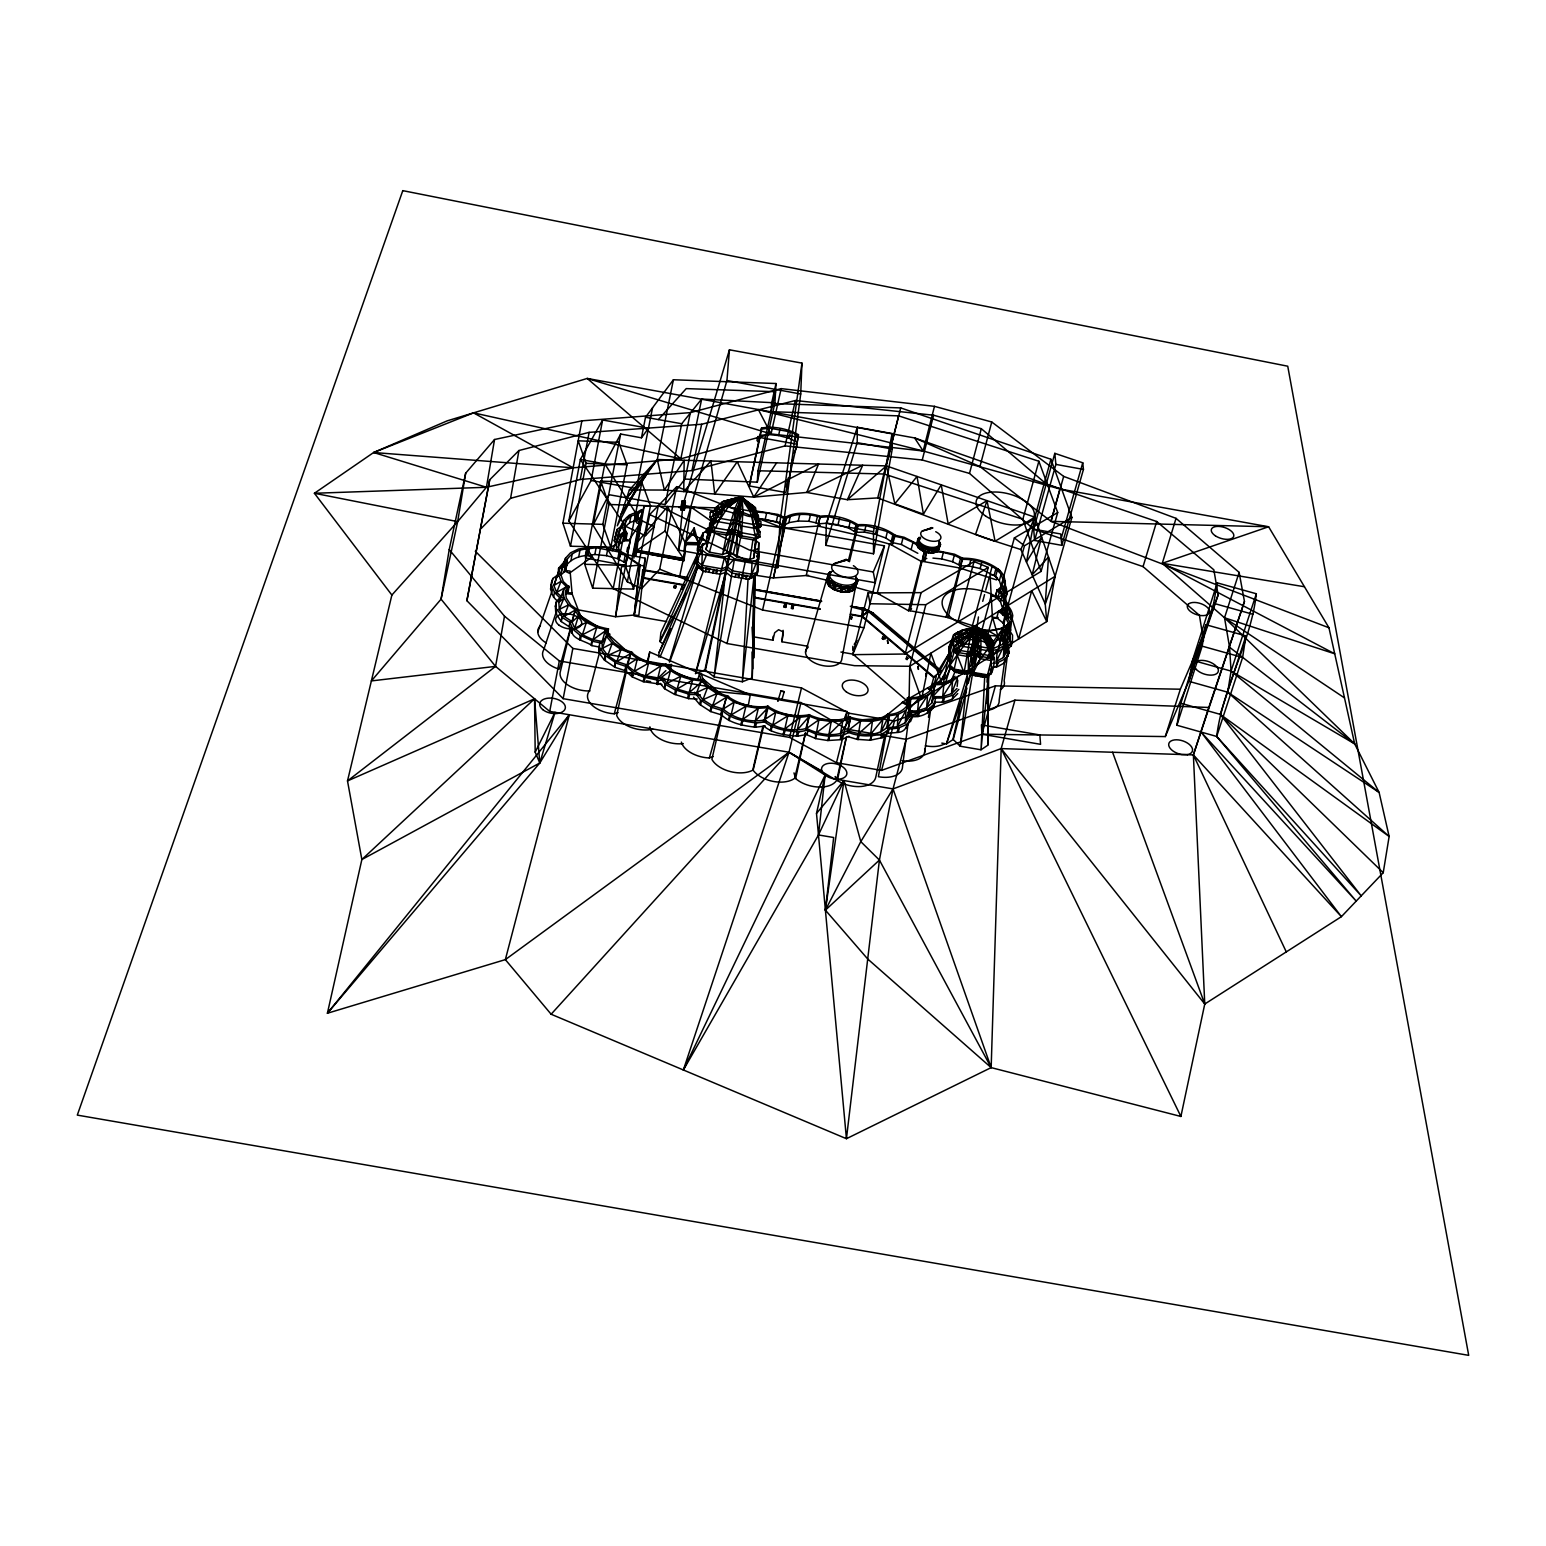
<?xml version="1.0" encoding="UTF-8"?>
<svg xmlns="http://www.w3.org/2000/svg" width="1546" height="1546" viewBox="0 0 1546 1546"><rect width="100%" height="100%" fill="white"/><g stroke="black" fill="none" stroke-linecap="round" stroke-linejoin="round"><path stroke-width="1.5" d="M873.509 553.797L873.509 531.689L892.1 433.556L857.315 427.237L826.337 523.282L825.796 545.332L873.509 553.797L892.255 449.016L892.1 433.556M850.3 606.283L863.112 608.351L862.127 616.699L850.455 614.651M862.224 614.342L862.185 616.178L850.493 614.129M862.282 608.332L862.204 616.178L868.929 610.883L873.2 613.124L941.07 670.597M919.657 538.742L918.614 538.433L918.227 542.086M967.97 671.177L972.318 675.177L984.667 677.322L987.237 676.259L991.218 660.548L994.117 658.654L991.527 653.861L989.942 643.407L983.913 636.604C992.88 647.02 997.518 660.239 991.237 673.708L988.686 674.771L987.739 745.269L980.995 749.791L960.221 746.216L972.318 675.177L977.072 655.678L978.541 628.294L990.368 636.778L990.967 643.967L993.44 647.04L992.184 653.572M756.806 525.601L760.11 532.095L759.84 536.945L756.496 538.51L753.694 558.009L749.926 559.459L736.804 557.14L733.191 554.376L738.157 533.099L741.152 498.218L736.147 512.383L726.485 553.082L722.581 554.492L709.44 552.173L705.942 549.448L711.257 528.152M825.796 545.332L857.18 442.658L857.315 427.237M755.028 574.996L753.675 657.92L752.071 627.116M851.498 618.96L850.435 616.97L851.498 618.96L852.039 616.796L850.416 618.767M852.754 650.228L852.832 646.305M952.007 656.915L949.147 654.267L949.515 652.914L953.805 640.141L960.143 635.483L959.989 631.502L968.898 628.662L974.212 630.362L973.072 629.396C967.796 628.12 961.322 629.261 957.766 633.705L953.592 634.846L948.915 647.581L950.133 657.301L934.673 684.028M910.575 698.483L909.473 716.726L905.299 722.736L897.279 726.775L887.539 727.702L889.356 715.74L887.211 714.6C895.636 714.503 904.371 711.063 908.565 703.372L908.43 697.362L910.575 698.483L909.473 716.726L908.99 712.474M753.675 657.92L754.777 575.247M711.759 532.423L711.836 528.191M757.347 529.099L760.729 526.432L758.622 524.229L755.279 510.296L740.747 497.851L704.976 669.727L714.136 676.897L742.37 681.767L752.245 677.882L754.177 576.697M737.171 535.071L736.804 557.14L740.573 537.66L741.983 535.979L739.606 520.48L742.892 510.547C741.694 476.497 730.292 527.244 726.91 533.177L722.581 554.492L730.871 533.834L737.171 535.071L740.573 537.66L752.941 539.844L756.496 538.51L741.983 535.979L738.157 533.099L734.292 532.404M752.245 677.882L754.023 575.73M988.3 674.114L987.739 745.269M729.441 555.033L734.485 558.782L714.136 676.897L725.615 572.155L731.123 576.291L748.032 579.267L753.946 577.141L742.37 681.767L748.032 579.267L751.317 576.484L752.071 561.874L757.463 559.981L757.811 554.125L754.448 551.651M853.16 586.475L848.696 591.983L848.773 588.137L853.16 586.475L854.126 587.229L853.063 590.321L853.044 585.045L854.126 587.229M1050.932 459.278L1034.834 517.176L1055.087 576.31L909.744 666.268L908.932 707.005L1046.739 621.589L1055.087 576.31L1071.9 517.466L1050.932 459.278L900.738 407.912L771.57 403.448L771.106 411.7L898.632 415.855L1038.873 461.249L1057.715 512.538L1041.076 571.402L905.125 654.016L852.658 654.673L868.06 592.91L921.087 592.64L974.038 561.585L988.261 567.421L971.835 627.831L964.047 672.839L951.524 640.392L942.867 685.96L930.866 653.185L921.551 699.179L909.744 666.268L925.841 604.699L988.261 567.421M1007.837 649.011L1011.277 645.726L1012.417 641.667L1012.553 635.193L1009.982 631.232M1010.021 634.672L1009.867 641.146L1005.615 645.513L1007.567 646.402L1012.417 641.667M1011.277 645.726L1011.374 641.397M714.986 521.041L712.899 515.978L713.247 511.687L716.146 507.339L722.407 501.754L740.128 497.02L755.434 507.764L756.786 516.267L753.81 510.567L741.694 498.005L752.612 509.658L752.515 511.455L740.805 509.368L741.075 498.45M987.14 703.585L987.817 675.544M918.343 547.574L919.754 545.042L918.343 547.574L918.904 541.371L917.068 544.888L918.498 542.337L917.454 542.317M953.901 651.117L954.037 646.383L961.515 641.455L955.988 644.759L956.182 649.861L959.1 652.663L969.207 654.422L971.99 652.625L978.502 628.352M987.121 682.192L987.314 675.08M1006.813 643.097L1006.543 651.832L1003.335 657.572L996.3 661.514L997.402 649.552L1004.146 645.494L1007.663 639.928L1007.064 634.362L1004.939 633.338L1003.103 639.928L1003.914 645.59M937.92 549.023L933.784 552.676L933.881 549.7L937.127 547.342L937.069 551.439L937.127 547.342M711.662 531.921L711.817 527.515M792.943 608.68L793.562 604.679L792.943 608.68L791.475 608.428L792.054 604.467L791.475 608.428M983.816 676.046L983.855 674.984L983.198 677.071L983.816 676.046L980.608 676.626L981.266 674.52L981.208 675.602M796.866 444.204L798.451 434.677C787.32 428.648 774.121 425.923 761.56 428.01L749.269 485.946L785.832 492.517L796.866 444.204L759.956 437.518L761.56 428.01M800.712 393.998L801.968 363.117L729.441 349.802L682.907 505.213L678.462 550.144L777.735 567.672L800.712 393.998L726.949 380.529L729.441 349.802M830.473 582.05L828.675 585.335L829.448 577.238M975.816 674.655L975.855 673.592L978.289 674.017L977.632 676.104L978.231 675.08L975.217 675.679L975.855 673.592M1010.156 634.536L1009.867 641.146L1010.601 623.502L1006.968 616.699L1000.842 611.404L998.523 611.153L996.629 618.4L992.435 617.666L990.039 574.513L994.136 575.247L999.334 580.6L1001.422 586.997L1003.199 580.523L1001.112 574.126L995.914 568.773L994.136 575.247M807.882 646.286L781.928 641.764L783.146 630.324M784.286 607.172L784.885 603.211L784.286 607.172L785.735 607.423L786.354 603.423L785.735 607.423M784.324 607.134L784.402 605.336L785.812 605.626M962.482 672.394L962.54 671.312L961.902 673.418L964.975 671.737L964.318 673.843L964.917 672.819M956.916 671.428L956.955 670.346L959.564 670.809L958.926 672.897L959.506 671.872L956.317 672.452L956.955 670.346M1003.663 596.099C1006.349 586.997 1006.755 575.344 998.214 569.179L995.914 568.773M752.728 636.681L772.923 640.199L773.116 636.334M777.735 567.672L779.918 522.49L801.968 363.117M593.065 525.215L608.892 494.681L665.109 504.614L685.013 479.067L757.289 482.159L774.952 402.81L775.995 383.524L673.399 379.756L645.513 417.265L641.455 437.789L620.661 434.04L604.834 463.877L593.065 525.215L627.347 581.798L641.397 588.813L659.678 569.199L676.762 486.642L781.503 527.515L884.447 545.835L863.943 627.773L852.658 654.673M756.593 528.616L760.729 526.432L760.999 521.64L758.873 519.939L756.864 513.987L758.274 514.973L758.873 519.939L758.622 524.229L756.4 526.954M749.926 559.459L752.941 539.844L759.84 536.945L757.791 533.641L757.501 523.224L753.424 512.48L751.472 511.146M758.757 542.781L758.255 561.72L758.757 542.781L755.414 540.308M759.125 553.101L758.757 559.478L756.477 555.864M757.289 482.159L757.984 470.757L775.551 391.718L686.231 388.606L658.345 419.584L645.513 417.265M753.694 558.009L756.458 536.307M757.501 523.224L757.791 533.641L754.197 534.993L741.713 532.771L734.794 529.563M753.037 507.571L753.134 505.793L742.235 497.638L753.037 507.571L750.1 508.112M562.957 595.249L563.227 591.016L566.261 585.992L568.677 585.992L567.382 592.833L566.203 594.186L568.677 585.992M565.701 571.44L566.068 565.894C570.976 558.763 579.615 555.69 588.002 555.497L591.635 557.294L569.353 573.257L565.701 571.44L567.343 559.092C572.271 551.999 580.91 548.927 589.297 548.753L588.002 555.497M707.952 542.337L702.483 544.211L697.381 554.801L696.338 563.498L697.845 567.131L703.314 571.266L720.243 574.242L726.214 572.136L705.575 669.689L695.545 673.554L726.214 572.136C730.852 547.786 739.297 519.785 740.128 497.02M741.925 498.218C753.173 509.156 752.264 524.809 755.839 538.433M711.701 518.915L706.541 539.303L712.01 520.925L709.923 517.272L712.899 515.978L722.214 504.267L725.576 502.547L725.712 500.769L739.935 497.116L723.934 501.271M715.296 518.103L709.73 523.012L709.324 527.843L711.508 530.394L713.015 530.722L715.701 528.017L725.673 504.73L740.437 497.657L730.582 503.107M1003.296 595.809L1005.306 580.967L1003.393 595.906M1004.108 600.331L1004.456 595.848L999.412 590.417L997.093 590.012L995.315 596.505L1000.552 601.974L1002.658 608.506L1004.475 601.974L1002.349 595.461L997.093 590.012M1004.745 615.211L1006.601 602.438L1004.456 595.848L1004.861 600.312M886.438 731.934L887.385 733.306L898.187 732.398C907.56 731.548 906.536 723.026 911.541 717.537L911.638 710.754M906.207 728.34L907.367 723.547M712.899 515.978L717.769 512.441L722.021 511.9L718.156 509.252L718.407 505.986M735.394 529.544L728.205 530.239L715.701 528.017L712.377 525.447C711.933 517.524 719.18 512.518 723.721 507.069L718.117 513.195L717.846 516.48L712.377 525.447L709.324 527.843L714.793 532.964L727.2 535.148L730.871 533.834M713.228 520.789L709.923 517.272L710.329 512.499L714.349 511.03M707.082 533.331L707.508 528.249L705.227 531.882M698.116 554.086L697.671 548.559L702.696 538.549L703.198 532.79L708.628 530.954M702.483 544.211L701.807 567.633L703.314 571.266L669.727 661.862M697.188 550.801L698.232 542.202L703.198 532.79M701.304 551.284L697.671 548.559L698.232 542.202M697.381 554.801L696.338 563.498L701.807 567.633L721.132 571.034L727.122 568.909M697.671 550.376L697.864 548.289M669.302 661.746L697.961 565.739M681.129 506.895L681.129 510.161L684.298 510.257L685.207 501.097L682.037 501.02L681.129 506.895L644.199 505.871L638.054 541.39L667.659 506.508L684.994 542.433L698.348 542.762L693.71 532.984L694.173 527.901L684.994 542.433L684.008 550.84M911.096 716.494C919.967 717.769 928.296 713.827 933.919 707.334L935.62 697.149L932.74 696.531L932.161 702.56L926.634 707.817L917.609 710.909L909.512 710.947M683.081 560.483L636.662 551.787L635.754 556.328M683.409 558.937L691.023 507.165L712.667 522.142M636.662 551.787L683.989 560.657L685.535 544.501L697.246 544.791M683.989 560.657L685.902 542.588L685.574 544.134M933.919 707.334L934.306 703.314M674.095 587.731L674.269 585.953L675.737 586.205L675.544 587.982L674.095 587.731L674.558 585.548L676.008 585.799L675.544 587.982M970.598 669.766L973.497 672.433L980.319 658.654C983.043 616.719 976.956 627.174 954.249 651.736L949.592 666.5L954.848 672.181L967.216 674.346L971.255 671.795L968.163 683.448M957.167 686.405L957.786 680.279M967.487 675.853L960.221 746.216L952.974 739.278L961.245 701.71M658.635 656.973L659.098 652.431L697.343 564.193M562.647 566.918L564.928 563.633L565.507 558.183L570.455 552.85L578.417 549.043L587.248 547.748L589.297 548.753M627.367 556.908L639.542 565.334L634.208 615.018L615.656 616.777L621.453 566.744L640.16 565.082L634.208 615.018L638.846 615.521L645.107 558.183L627.251 554.763M643.58 572.349L645.107 558.183M665.051 531.032L636.991 550.241L683.448 558.435L665.051 531.032L667.659 506.508M741.713 532.771L742.892 510.547M1014.949 700.164L906.149 739.355L893.028 788.904L879.423 860.059L825.409 910.15L833.661 837.507L818.491 834.956L683.371 1069.987L789.001 752.226L800.983 702.56L559.343 660.934L504.498 616.178L449.229 549.545L465.675 473.192L494.546 439.508L581.876 420.841L690.366 412.627L781.155 388.626L934.46 406.347L991.759 422L1063.667 476.4L1176.042 518.354L1239.138 572.387L1244.453 601.471L1193.377 754.912L1204.759 1004.03L1180.893 1116.463L991.16 1067.61L867.712 959.003L825.409 910.15L843.981 780.575L816.501 813.428L846.435 1138.706L991.16 1067.61L1001.17 748.593L1014.949 700.164L1208.779 707.469L1244.453 601.471M684.144 585.354L641.783 577.914L642.769 569.682L687.738 577.45M449.229 549.545L441.074 599.152L495.57 666.384L549.719 711.411L789.001 752.226L825.12 775.087L818.491 834.956L843.981 780.575L860.793 841.623L879.423 860.059L846.435 1138.706L551.13 1014.234L505.349 959.622L569.315 714.754L327.404 1013.248L505.349 959.622L789.001 752.226L821.912 771.087L825.12 775.087A12.928 7.556 14.2 0 0 845.623 776.421A12.928 7.556 14.2 0 0 835.478 763.743A12.928 7.556 14.2 0 0 821.912 771.087M636.604 552.289L640.991 516.886L644.199 505.871M746.699 576.542L746.853 575.305L746.003 578.919L746.699 576.542L743.143 575.924L742.466 578.281M908.082 723.219L902.516 766.7A24.234 14.011 14.8 0 1 878.399 776.71L886.032 734.292M1004.939 615.405L1006.601 602.438L1006.06 613.743L1005.654 609.259M739.085 575.189L739.239 573.972L738.389 577.566L739.085 575.189L735.761 574.61L735.084 576.987M833.352 570.841L829.68 572.194L827.709 575.885L805.543 652.103M1008.436 647.581L1004.127 680.8A23.055 12.639 15.6 0 1 1000.301 689.767M713.614 570.59L713.788 569.353L712.957 572.967L713.614 570.59L716.938 571.17L717.093 569.933L716.281 573.547L716.938 571.17M827.632 577.624L826.994 581.373A14.571 7.769 13.7 0 0 841.217 591.828L848.329 592.021L853.566 590.147L855.382 585.026L849.894 587.094M706.135 568L705.324 571.634L706.135 568L709.711 568.638M827.612 578.455L827.149 581.76L828.965 578.475L827.612 578.455L828.096 577.218L829.12 582.011M828.675 585.335L829.12 582.05M972.763 666.751L978.85 629.319L974.598 637.165L968.298 656.606L968.395 671.602L946.442 743.916L941.804 743.104M848.657 588.949L842.377 587.924L841.816 591.847L844.116 587.113L847.73 586.378L847.768 592.021L842.377 587.924L844.116 587.113M847.768 592.021L848.329 588.098M829.158 575.943L829.68 572.194A15.17 8.078 13.7 0 0 833.004 583.151A15.17 8.078 13.7 0 0 852.136 586.533A15.17 8.078 13.7 0 0 855.595 576.697M829.255 575.885L829.777 572.136M924.605 752.515L930.731 709.015M1005.074 658.229L999.16 700.183A23.267 12.87 15.7 0 1 988.957 710.078M934.712 684.665L932.161 702.56L934.712 684.665L933.069 694.309M971.603 661.785L974.038 655.156L978.541 629.203L988.087 648.083L991.218 660.548L991.624 672.336L987.604 674.887L973.497 672.433M754.583 547.941L756.303 536.172M938.905 541.081L940.528 544.463L937.533 551.246C931.31 554.512 923.561 552.154 918.401 547.902L916.913 544.579L919 537.525L918.324 541.873M922.479 550.801L923.406 546.762L929.146 548.617L938.905 547.323L937.533 551.246L940.432 544.443L938.905 548.521A11.209 5.798 14.5 0 1 928.102 552.521A11.209 5.798 14.5 0 1 916.991 544.579L917.551 540.346L919.136 543.728L923.329 546.82M755.202 541.042L755.897 536.404M808.056 730.137L798.683 731.915C786.102 731.045 772.884 729.21 762.951 720.571L764.42 719.74L767.454 706C779.571 714.233 795.262 717.537 809.64 714.639L806.568 728.379L808.056 730.137L807.031 734.408L797.659 736.186C785.832 735.162 773.097 734.002 763.627 725.924M827.69 575.885L829.584 580.349L828.733 585.76L833.912 589.586L835.033 584.369L842.473 586.804L849.933 586.997L848.29 592.137M933.823 550.299L929.011 549.506L928.566 552.54L930.402 548.869L933.108 548.328L933.088 552.695L929.011 549.506L930.402 548.869M933.088 552.695L933.533 549.68M681.129 510.161L682.037 501.02M694.598 692.221L700.589 700.125L711.778 707.334L722.272 710.561L726.697 697.072L728.649 696.396C717.421 693.072 703.198 686.327 701.382 673.438L699.449 674.095L697.671 680.027M916.933 544.579L918.614 538.433M1180.893 1116.463L1001.17 748.593L1193.377 754.912L1341.406 916.662L1201.068 732.05L1356.209 901.105L1216.683 736.456C1222.712 687.158 1250.83 643.175 1256.338 593.761L1217.224 582.861L1192.565 660.297L1188.816 681.303L1165.298 736.572L981.884 734.215L881.549 770.391L836.463 762.719L789.581 737.403L563.15 698.676L466.892 600.698L489.715 479.762L518.934 450.524L589.123 432.358L701.633 424.261L795.359 400.511L933.61 415.217L981.304 428.686L1046.275 483.937L1156.698 521.504L1213.861 569.817L1218.132 594.939L1188.816 681.303L1227.717 692.221L1379.109 792.422L1389.139 836.483L1383.226 872.717L1341.406 916.662L1204.759 1004.03L1001.17 748.593L893.028 788.904L834.067 778.875L789.001 752.226L551.13 1014.234M1216.683 736.456L1242.617 657.475L1245.921 635.908L1205.919 624.719L1180.873 703.275L1176.893 725.248L1216.683 736.456L1361.214 895.849L1220.219 714.349L1180.873 703.275M684.298 510.257L685.207 501.097M918.942 537.564L918.247 541.912L920.624 537.969M625.666 565.527L627.599 555.149C615.675 548.018 601.065 545.255 587.364 547.632L585.412 558.009L625.666 565.527L615.424 616.738L577.914 609.781M855.73 576.755L857.682 581.219L855.769 586.475L857.122 580.465L856.098 578.107M504.498 616.178L495.57 666.384L371.388 680.916L441.074 599.152L457.655 521.62L465.675 473.192M939.002 548.54L939.214 542.124M569.315 714.754L539.786 762.99L327.404 1013.248L361.861 859.537L347.502 780.923L391.872 595.055L457.655 521.62L486.43 487.28L494.546 439.508M466.892 600.698L489.715 479.762M833.99 586.031L834.975 585.625L829.139 586.05L829.68 582.861L831.767 581.277L834.608 583.383L833.429 589.219L833.603 583.789L830.762 581.683M990.116 648.702L992.803 651.156L993.092 656.258L980.029 653.9L977.323 651.368L972.569 650.595L970.076 652.199L960.974 650.615L958.346 648.103L958.153 643.542L959.718 642.44L954.037 646.383L949.708 658.383L949.959 665.128L954.269 669.147L968.395 671.602L971.99 652.625L974.811 653.108M1188.816 681.303L1213.687 603.327L1217.224 582.861M481.482 528.152L510.586 498.314L518.934 450.524M1176.893 725.248L1202.15 646.151L1205.919 624.719M564.271 561.797L558.628 568.213L557.99 576.329M784.228 691.661L780.885 691.081L784.228 691.661L781.716 700.261M647.639 663.543L649.745 652.064L750.274 694.85L847.111 711.527L845.372 720.726M562.068 568.271L560.889 574.706L563.285 581.528L569.005 586.997L567.711 593.838L572.136 594.263L570.087 571.054L565.701 570.609L560.792 575.093L562.068 568.271L566.976 563.807L565.701 570.609M558.338 601.549C550.685 596.756 548.985 586.475 552.908 578.475L559.227 573.856M570.474 546.221L586.069 463.336L578.223 440.823L618.748 442.349L626.98 464.786L610.786 547.284L570.474 546.221L562.899 523.186L581.876 420.841M550.975 589.722L551.265 584.948M550.473 589.181L552.908 578.475M748.129 706.387L750.274 694.85L743.297 693.033M553.526 597.374L554.492 592.466L551.767 585.509M909.744 666.268L854.59 665.688L727.026 643.523L613.182 588.62L568.851 520.944L580.349 459.491L602.611 419.99L648.47 428.261L641.455 437.789M606.09 631.792L610.052 634.246L607.134 635.812L608.506 628.932C596.37 626.671 581.856 621.531 576.774 609.259L575.131 610.129L578.455 616.042L572.059 622.052L569.875 622.091L569.141 626.71L561.275 621.569L555.806 613.337L555.362 606.38L556.154 602.148L560.734 596.64L562.821 597.374M556.753 601.684L555.362 606.38M510.586 498.314L580.272 479.473L589.123 432.358M555.806 613.337L556.154 602.148M564.097 571.749L565.392 564.947M556.444 613.859L556.599 609.085M566.493 563.633L567.343 559.092M570.957 560.599L572.233 553.816M561.237 620.835L562.048 616.603L557.256 609.607M561.275 621.569L562.048 616.603M568.851 520.944L591.113 480.497L602.611 419.99M919.174 545.661L923.31 547.748L918.711 548.115L920.063 544.733L923.039 546.028L922.092 550.531L922.305 546.337L920.063 544.733M578.745 556.773L580.04 550.009M549.719 711.411L559.343 660.934M585.316 555.71L586.61 548.946M598.283 646.846L591.867 645.629C586.533 640.933 568.522 639.02 572.522 628.352L569.875 622.091M584.736 564.309L600.698 481.115L641.841 482.507L650.48 505.793L633.609 589.084L592.678 588.176L584.736 564.309L625.28 565.314L633.609 589.084M571.788 633.261L572.522 628.352M626.033 562.184L630.111 540.81L623.966 540.868L619.791 543.593L617.878 547.419M563.15 698.676L572.832 648.431L475.298 551.207M585.837 555.69L594.824 554.492L596.138 547.748L619.096 551.98L627.386 556.463M579.46 639.754L580.272 635.483L572.619 629.009M849.45 561.7L858.262 524.964C847.092 517.852 833.352 514.605 820.192 516.19L806.258 575.46L828.443 580.562M928.431 717.189L930.286 707.701M580.446 640.005L581.277 635.754L580.272 635.483M610.786 547.284L602.843 524.365L620.661 434.04M592.678 588.176L608.931 504.479L600.698 481.115M850.339 718.446L847.479 731.934C858.919 737.017 871.558 736.824 883.326 733.461L889.085 729.094L886.612 727.722C876.273 737.249 860.194 735.046 847.962 730.698L860.523 720.977L872.446 721.286L882.901 719.296L889.047 715.527L888.061 714.001C877.142 722.233 861.779 720.861 849.372 716.9L850.339 718.446L860.523 720.977L858.494 733.828L872.446 721.286L870.553 734.331L882.901 719.296L880.834 732.089L889.047 715.527L886.612 727.722M594.824 554.492L606.457 555.671L607.771 548.927M591.055 644.933L591.905 640.682L581.277 635.754M591.867 645.629L591.905 640.682M616.178 544.598L614.245 540.752L617.028 529.505L623.521 524.596M614.245 540.752L615.637 536.114M617.028 529.505L614.825 540.25M616.39 534.143L617.202 530.027M566.976 563.807L564.522 563.556L559.923 567.904L553.893 585.49L556.637 592.447L561.449 596.621M619.791 543.593L621.125 536.887L627.193 533.312L625.859 539.979M627.077 664.915L616.815 661.553L621.009 649.475L607.752 655.485L612.216 643.329L602.341 648.354L606.496 636.314L612.216 643.329L621.009 649.475L630.517 653.088L625.26 670.713L614.999 667.331L604.447 660.123L599.056 652.992L599.713 641.841L601.993 642.112L606.496 636.314L605.336 630.304L607.365 629.724L608.428 635.947L614.168 642.865L622.845 648.934L632.546 652.47L616.815 661.553L607.752 655.485L602.341 648.354L601.993 642.112L605.336 630.304M626.053 563.188L617.762 558.724L619.096 551.98M625.898 520.867L624.565 527.515L629.647 522.683L634.923 520.731L641.204 521.427L629.067 540.269L625.009 538.974L626.323 532.288L624.062 526.761L625.898 520.867L630.981 516.016L638.517 513.523L637.184 520.152M613.182 588.62L625.57 526.278L580.349 459.491L604.834 463.877L639.831 519.669L654.074 526.664L645.397 535.689L625.57 526.278M623.966 540.868L625.299 534.182M629.647 522.683L630.981 516.016M673.399 379.756L657.282 459.529L629.377 489.966L617.26 525.833L636.45 488.594L652.528 407.835M604.447 660.123L605.298 655.852L600.061 648.103M623.908 561.855L625.241 555.111M626.768 551.825L627.695 547.207M605.375 660.49L605.298 655.852M625.28 565.314L641.841 482.507M634.923 520.731L636.256 514.084M641.938 522.838L637.165 523.302L635.464 520.944L636.797 514.316L642.363 510.798L633.087 556.135M627.347 581.798L639.831 519.669M633.821 558.125L637.512 539.786M638.44 535.187L640.759 523.727M614.438 666.577L615.289 662.306L606.225 656.219M614.999 667.331L615.289 662.306M958.211 676.182L952.529 681.148L943.891 684.318L934.654 684.82L932.779 683.429L931.639 689.072C925.629 695.913 916.314 698.348 907.483 697.748L905.705 704.532L902.226 702.309L946.055 677.573M625.898 563.556L627.599 555.149M645.397 535.689L649.687 514.547L676.762 486.642M641.397 588.813L658.364 505.6L749.404 550.047L873.277 571.981L875.345 582.745L745.732 559.845L649.687 514.547M663.872 678.25C650.847 679.177 636.855 674.887 627.579 665.476L631.077 651.968C641.841 661.727 657.282 665.437 671.524 664.509L670.809 665.824L660.78 665.862L648.547 663.195L637.377 658.596L625.782 666.075L624.913 670.346L632.198 676.858L643.213 681.651L661.843 684.414M924.875 561.005L926.556 552.714L923.6 560L921.3 561.449L908.546 610.805L877.22 593.2L889.607 543.902L891.926 542.491L901.337 544.482L917.822 553.313M937.63 551.033L938.673 545.951L937.63 551.033L939.272 546.82L938.248 546.453L938.557 548.579M665.109 504.614L681.709 423.739L701.671 399.061L774.952 402.81M631.657 676.201L632.527 671.911L625.782 666.075M632.198 676.858L632.527 671.911M391.872 595.055L314.418 493.271L486.43 487.28L573.141 467.82L680.82 458.833L690.366 412.627M809.138 716.165L805.659 729.577L816.539 734.311L828.927 736.283L842.531 735.394L850.049 732.012L847.923 730.427C835.188 737.577 819.129 734.698 806.587 728.475L818.897 719.779L831.226 721.518L842.821 720.919L850.532 718.175L850.029 716.629C837.004 722.581 821.409 720.359 808.655 714.619L809.138 716.165L818.897 719.779L816.501 732.688L831.226 721.518L828.907 734.64L842.821 720.919L840.406 733.809L850.532 718.175L847.923 730.427M685.013 479.067L701.671 399.061M643.213 681.651L644.122 677.38L633.068 672.568M644.218 681.67L645.126 677.399L658.615 680.375L664.799 680.027M580.272 479.473L691.951 470.583L701.633 424.261M885.027 734.195L875.732 777.348A24.407 14.204 14.4 0 1 861.141 786.489A24.407 14.204 14.4 0 1 837.372 780.575L846.416 737.21M1002.021 612.313L1004.475 601.974M656.567 684.124L657.456 679.854M679.641 576.503L683.119 559.981M657.726 684.646L658.615 680.375M697.246 699.024L688.685 698.657L674.597 694.386L664.548 688.704L665.07 683.757L659.659 677.496M1003.199 580.523L1001.963 586.359L997.209 590.166L995.431 596.679L991.276 595.944M664.548 688.704L665.07 683.757M670.539 669.128L671.524 664.509M674.597 694.386L675.525 690.115L665.456 684.434M675.621 694.502L676.549 690.231L689.613 694.386L700.338 694.85M846.338 736.94L836.657 780.324A24.504 14.339 13.9 0 1 818.433 787.049A24.504 14.339 13.9 0 1 795.63 778.566L805.543 732.727L794.625 778.353A24.562 14.397 13.4 0 1 772.729 781.31A24.562 14.397 13.4 0 1 752.844 769.831L762.893 726.291M853.836 589.799L855.904 584.33L854.571 583.866L853.836 589.799L855.286 583.132L856.6 583.615L855.46 586.784L855.286 583.132M989.111 655.485L991.527 653.861L991.083 649.475L986.522 638.614L979.372 628.797L982.734 634.768L984.763 634.015L985.092 631.889L990.368 636.778L990.6 640.778L987.527 642.576L986.908 640.856L990.967 643.967L989.73 639.368L979.198 628.932L969.844 633.609L968.608 638.962L957.38 654.692L953.901 670.5L968.028 672.954L972.067 670.423M687.622 698.058L688.569 693.787M626.71 669.747L616.68 715.392A24.388 14.127 11.5 0 0 652.741 729.19M688.685 698.657L689.613 694.386M761.83 435.953L757.849 436.629L756.98 440.552L758.39 441.924M681.361 742.099A24.504 14.301 12.4 0 0 709.363 757.965L722.098 713.247L721.325 714.832L710.812 711.604L699.642 704.396L700.589 700.125M700.589 704.763L701.536 700.493M749.269 485.946L759.956 437.518M991.585 648.74L993.131 641.725L988.087 636.952L987.952 634.575L979.217 628.352L967.12 629.551L967.255 632.217L969.825 634.227L978.154 628.739L960.143 635.483L963.448 638.401L959.718 642.498L955.757 638.827L955.544 633.783L962.23 630.111M771.57 403.448L775.995 383.524M760.091 435.489L768.014 434.484L769.425 428.126L790.47 431.894L798.412 435.817M457.655 521.62L314.418 493.271L373.649 452.514L473.54 412.859L680.82 458.833L771.048 433.924L781.155 388.626M710.174 710.831L711.121 706.561M917.068 544.327L918.884 540.23L917.86 539.921M710.812 711.604L711.778 707.334M727.026 643.523L745.732 559.845M768.014 434.484L778.566 435.547L779.996 429.208M816.501 813.428L825.12 775.087L683.371 1069.987M1055.087 576.31L1045.251 604.003L1020.862 549.545L984.454 537.815L877.722 497.909L847.401 499.706L806.78 492.44L753.772 497.116L664.355 490.043L657.282 459.529L636.45 488.594L621.202 514.18L646.962 473.926L626.652 498.025L657.282 459.529L886.418 465.906L1034.834 517.176L1026.486 562.106L1041.598 536.926L1032.168 574.803L1048.497 557.062L1045.251 604.003L1046.739 621.589L1031.723 590.765L1018.601 639.039L1007.876 605.53L1011.915 620.584C997.576 637.996 969.4 629.628 953.032 619.134A36.254 19.228 15.3 0 1 948.838 592.485A36.254 19.228 15.3 0 1 994.117 595.384C1002.252 599.732 1011.161 605.819 1012.765 615.617L1011.915 620.584L1003.335 627.985L997.982 651.813L1007.876 605.53L1024.476 545.777L1071.9 517.466M765.347 726.002L755.472 727.219C743.162 725.634 730.002 723.509 720.822 714.233L721.789 709.962L734.157 702.116L745.906 706.271L758.313 708.319L768.033 707.682L768.478 706.271C753.984 708.203 738.331 704.609 726.717 695.565L723.412 709.247C734.621 718.967 750.602 722.774 765.115 719.934L766.352 721.75L756.477 722.948C744.148 721.364 730.987 719.219 721.789 709.962M758.622 518.896L765.212 519.379L766.681 512.847L777.715 515.475L786.199 519.533L773.502 577.933L808.519 575.344M721.325 714.832L722.272 710.561M691.951 470.583L785.078 445.905L795.359 400.511M796.963 442.175L789.04 438.252L790.47 431.894M834.589 589.702L835.671 585.895L841.604 587.809L840.502 591.635L841.063 585.799L841.604 587.809L834.589 589.702L837.14 584.523L835.304 586.591M728.514 719.953L729.48 715.682M729.152 720.61L730.137 716.339M784.692 526.065L776.227 522.007L777.715 515.475M794.876 440.997L796.325 434.639M863.943 627.773L762.584 610.032L781.503 527.515M782.469 524.828L783.957 518.297M755.298 575.189L773.309 578.011L784.73 528.307L783.3 525.93L784.808 519.398C795.03 512.422 808.751 513.813 820.114 517.098L818.588 523.592L820.23 525.911L784.924 528.249L759.724 524.365M740.805 724.977L741.79 720.687M741.79 724.939L742.776 720.649M783.3 525.93L788.846 522.645L790.354 516.132M788.846 522.645L798.238 521.041L799.746 514.528M772.923 640.199L774.662 632.739L778.624 629.724L783.339 631.966L781.928 641.764M754.255 726.755L755.24 722.484M755.472 727.219L756.477 722.948M798.238 521.041L808.925 521.292L810.452 514.779M786.083 486.951L788.228 477.927M790.895 466.641L793.04 457.597M794.103 453.075L796.345 447.934L798.451 434.677M818.588 523.592L815.94 522.819L817.467 516.325M770.352 730.253L771.357 725.982M771.087 730.891L772.092 726.62M763.569 726.485L753.211 769.947A24.581 14.397 12.8 0 1 730.369 771.589A24.581 14.397 12.8 0 1 711.894 759.337L722.446 713.518L720.822 714.233M765.115 719.934L768.033 707.682L755.221 721.132L758.313 708.319L742.776 719.315L745.906 706.271L731.103 714.948L734.157 702.116L726.253 696.975M818.394 523.862L826.955 523.186L828.501 516.693L850.223 521.659L858.03 526.142M571.247 626.285L560.483 671.061A24.137 13.798 10.7 0 0 589.857 690.965M783.088 734.698L784.112 730.427M784.035 734.601L785.059 730.33M826.955 523.186L837.99 524.79L839.536 518.316M789.581 737.403L801.485 687.931L572.832 648.431M796.383 735.78L797.427 731.509M797.659 736.186L798.683 731.915M856.445 532.636L848.657 528.133L850.223 521.659M854.436 531.302L856.02 524.809M848.194 561.353L857.528 524.732C870.727 523.881 884.37 527.457 895.153 535.187L892.39 544.868L854.764 534.414M855.518 532.365L864.349 532.114L865.953 525.64L887.423 531.553L894.748 536.327M848.986 736.244L841.468 739.645L827.883 740.534L815.476 738.582L815.592 733.79M815.476 738.582L816.539 734.311M928.412 549.41L922.981 550.898L923.58 548.501L928.412 549.41L927.561 552.386L928.025 547.883L925.01 546.898L923.58 548.482M757.984 470.757L884.273 474.023L898.632 415.855M900.738 407.912L877.722 497.909M893.124 542.801L885.8 538.027L875.365 534.24L876.969 527.766M695.545 673.554L724.61 556.908L730.041 554.995M827.883 740.534L828.927 736.283M828.675 740.263L829.738 736.012M885.8 538.027L887.423 531.553M840.174 739.432L841.237 735.181M841.468 739.645L842.531 735.394M891.25 541.409L892.873 534.935M836.463 762.719L848.928 713.189L801.485 687.931M891.926 542.491L894.844 535.225L904.159 537.293L917.532 543.979M486.43 487.28L373.649 452.514L447.161 420.86L587.209 378.441L771.048 433.924L923.155 451.007L934.46 406.347M559.923 567.904L553.893 585.49L561.043 581.296L566.532 586.746L569.005 586.997M626.323 532.288L624.062 531.573L617.743 536.559C619.907 526.374 624.507 514.374 636.256 512.808L638.517 513.523M785.078 445.905L922.247 460.012L933.61 415.217M901.337 544.482L902.98 538.008L893.549 536.018M882.283 638.575L882.843 636.411L883.21 639.387L882.283 638.575L884.737 637.841L885.298 635.677M889.085 729.094L887.984 733.306L882.225 737.693L870.031 740.244L856.948 739.317L858.03 735.084M857.991 739.742L859.074 735.51M911.309 548.869L912.971 542.395L902.98 538.008M575.131 610.129L572.059 622.052L574.726 628.314L582.398 634.788L593.026 639.715L603.713 641.745M870.031 740.244L871.113 736.012M870.688 739.896L871.77 735.664M920.566 565.546L921.609 561.546M936.857 550.705L954.539 554.222L962.733 558.241L948.046 617.472L910.053 610.786L924.411 551.42M880.969 737.635L882.051 733.403M882.225 737.693L883.326 733.461M905.125 654.016L921.087 592.64M554.492 592.466L560.734 598.708M600.563 648.586L589.509 690.791A24.311 14.011 11.1 0 0 592.176 705.285A24.311 14.011 11.1 0 0 614.284 713.788L618.149 712.571M641.513 509.62L635.831 513.001L634.749 517.137L636.256 512.808M646.846 663.079L649.745 652.064M906.169 658.944L906.748 656.76L907.058 659.678L906.169 658.944L908.623 658.171M887.385 733.306L888.486 729.094L887.539 727.702L898.265 714.368L906.014 710.213L910.497 704.396L905.299 722.736L906.014 710.213L897.279 726.775L898.265 714.368L889.356 715.74M881.549 770.391L894.458 721.016L995.431 685.864L1180.352 689.207L1203.638 634.807L1218.132 594.939M599.056 652.992L598.882 646.112M932.953 558.106L941.669 558.918L943.369 552.444L954.326 555.285L962.791 559.497M897.105 732.36L898.226 728.147L907.328 724.146M898.187 732.398L899.308 728.185M906.748 708.145L908.43 697.362M907.386 707.894L908.565 703.372M1203.503 640.778L1199.445 615.327L1143.054 566.628L1033.675 529.138L969.516 473.424L981.304 428.686M961.071 565.971L952.607 561.739L954.326 555.285M906.265 727.76L911.541 717.537M912.391 717.131L910.439 721.731M1192.565 660.297L1231.06 671.08L1379.109 792.422L1354.683 743.897L1328.961 627.773L1050.99 521.369L979.932 466.563L991.759 422M614.284 713.788L626.207 669.186M917.165 716.474L918.266 712.281L928.412 709.305L935.04 703.179M918.247 716.59L919.368 712.397M958.849 564.696L960.568 558.222M961.883 559.362C975.101 558.976 988.918 562.86 999.18 571.402L999.682 570.281C989.266 561.99 975.661 557.99 962.424 558.241L946.075 617.067L978.637 627.657M930.847 688.241L933.861 676.993L936.296 676.22L934.209 684.066M932.779 683.429L930.905 690.308L927.445 688.125M966.926 688.105L953.283 739.394L946.442 743.916L971.255 671.795M927.291 713.479L928.566 708.764M934.306 688.125L935.504 683.622L942.384 683.158L950.848 679.989L955.061 676.317M960.163 565.836L969.149 565.971L970.888 559.517M932.992 707.662L934.093 703.488M957.805 621.994L974.038 561.585M949.708 658.383L949.592 666.5L953.901 670.5M708.899 572.252L709.537 569.875L705.981 569.237M934.228 702.193L942.21 702.155L943.331 698L953.302 695.101L958.868 689.381M942.21 702.155L943.292 702.27L944.432 698.116M959.196 567.826L996.474 579.885L997.402 577.875L995.624 576.407L980.145 568.58L981.903 562.126M943.292 702.27L952.181 699.256L953.476 694.56M978.463 616.951L976.859 628.005M982.734 601.317L984.551 594.611M985.768 590.147L989.421 576.755M990.406 572.812L992.165 566.338M570.513 628.005L559.208 669.186A23.982 13.585 10.4 0 1 543.67 649.977L555.768 613.491M995.624 576.407L997.402 569.933M981.42 631.908L991.16 595.79L995.315 596.505M999.334 580.6L1001.112 574.126M987.45 635.754L992.59 617.279L996.726 617.704L1003.045 623.038L1006.639 629.763L1006.813 634.053M997.904 597.626L1014.35 537.95L1057.715 512.538M1041.076 571.402L1022.853 519.243L1038.873 461.249M1000.552 601.974L1002.349 595.461M1239.138 572.387L1224.529 617.782L1229.572 647.252L1231.06 671.08L1354.683 743.897L1224.529 617.782L1162.283 563.304L1268.609 526.761L1050.99 521.369L1059.88 488.98L1268.609 526.761L1328.961 627.773M1006.755 592.331C1004.842 603.307 1008.862 587.306 1004.494 585.2M1003.045 623.038L1004.861 616.487L998.523 611.153M1008.533 614.419L1007.432 618.419L1008.533 614.419L1005.77 606.573M709.44 552.173L714.793 532.964L711.508 530.394L705.942 549.448M1006.948 617.898L1008.069 613.878M1033.675 529.138L1054.816 453.345L1082.741 462.795L1083.456 469.404L1061.793 545.332L1034.603 540.462L1033.675 529.138L1060.73 533.988L1061.793 545.332M992.59 617.279L999.083 640.353L1003.277 640.778L1005.113 634.189L1008.726 629.628L1008.475 623.212L1004.861 616.487M991.72 667.428L996.204 666.886L997.344 662.809L1005.383 658.847L1009.306 652.161L1007.876 646.17L1005.113 645.861M1006.639 629.763L1008.475 623.212M1005.132 637.416L1006.369 633.029M996.204 666.886L998.349 662.809M1004.533 643.387L1005.75 639L1004.939 633.338M1007.509 634.015L1008.726 629.628M1034.603 540.462L1055.879 464.399L1054.816 453.345M981.884 734.215L981.42 724.881L1039.859 734.949L1040.574 744.322L981.884 734.215L995.431 685.864M1005.016 600.795L1007.219 592.872M997.209 666.886L1004.243 662.944L1005.364 658.306M1004.243 662.944L1008.572 652.567M1010.678 646.093L1011.799 642.034M1007.432 656.625L1009.306 652.161M1050.99 521.369L1063.667 476.4M1061.155 538.549L1082.741 462.795M678.462 550.144L726.949 380.529M781.522 526.239L783.899 518.084C794.258 511.34 807.785 512.75 819.206 515.804L820.114 517.098M922.981 550.898L923.832 547.96M856.6 583.615L855.653 581.876M780.885 691.081L777.831 701.266L778.372 699.7M952.181 699.256L957.747 693.516M1143.054 566.628L1156.698 521.504M571.943 621.473L575.441 610.013L568.503 604.911L564.039 597.935L563.227 591.016L558.84 602.438L559.285 609.375L564.077 616.352L571.943 621.473L569.952 622.458L562.087 617.337M1344.479 697.884L1224.529 617.782L1334.72 653.803L1162.283 563.304L1176.042 518.354M623.869 520.132L617.743 536.559M622.69 535.863L624.062 531.573L622.014 526.104L619.289 530.471M1165.298 736.572L1180.352 689.207M618.555 560.734L620.661 554.144L616.641 548.656L616.081 542.124L619.076 536.346L624.816 532.829L627.193 533.312M1208.779 707.469L1193.377 754.912L1286.291 951.911M1256.338 593.761L1231.06 671.08L1227.717 692.221L1389.139 836.483L1220.219 714.349L1245.921 635.908M1005.615 645.513L1010.794 629.995L1007.451 634.42L1005.113 634.189M848.696 591.983L851.112 586.881L854.01 585.799M629.377 489.966L664.355 490.043L684.182 460.283L683.738 491.57L710.928 461.017L714.716 494.024L737.229 461.752L753.772 497.116L818.568 464.013L806.78 492.44L862.707 465.249L847.401 499.706L886.418 465.906L894.844 503.822L923.406 514.161L941.224 484.845L948.123 523.746L987.024 500.653L975.565 534.375L995.083 541.235L1034.834 517.176L1020.862 549.545M945.862 681.709L950.481 666.713M537.776 632.101L552.444 589.896M933.784 552.676L935.716 548.714L937.881 547.902M723.064 708.976L712.571 705.73L702.966 699.662L696.879 692.415L701.188 680.298L699.449 674.095M969.941 635.503L976.106 636.585L978.715 629.28M694.212 564.058L698.232 552.869M741.694 498.005L754.815 513.253L756.071 523.418L753.057 524.384L742.524 522.509L734.331 519.417L731.219 520.364L720.668 518.49L717.846 516.48L725.538 506.508L737.249 508.595L740.959 498.314M976.106 636.585L980.415 638.131L978.154 644.798L980.029 653.9M957.38 678.365L951.544 693.632L942.654 696.647L932.682 696.686L933.359 698.038L943.331 698M561.507 568.561L565.507 558.183M844.618 717.962L847.111 711.527M752.071 561.874L734.485 558.782L727.007 566.706L732.533 570.841L751.82 574.242L757.463 559.981L757.25 574.358L753.018 577.47M702.29 565.372L706.986 553.797L701.981 550.047L696.802 561.237L702.29 565.372L721.634 568.793L727.606 566.667L724.61 556.908L706.986 553.797M619.076 536.346L612.274 550.666M627.386 519.437L629.106 515.282M991.585 651.484L993.44 647.04L993.131 641.725L990.561 638.846M660.007 657.108L697.845 567.131M1001.325 593.181L1003.972 586.862L999.547 590.572L997.209 590.166M1002.581 614.864L1005.267 608.467L1000.784 612.274L998.426 611.849L1003.219 607.945M935.716 531.708A10.339 5.314 14.5 0 1 938.654 540.462A10.339 5.314 14.5 0 1 923.175 537.699A10.339 5.314 14.5 0 1 925.648 529.911L932.895 527.92L922.015 531.244M873.277 571.981L884.447 545.835M951.08 680.974L954.848 672.181L951.177 666.732L951.196 668.8L951.177 666.732M829.139 586.05L831.767 581.277M918.711 548.115L920.817 544.424M697.594 557.913L659.968 641.532L663.543 644.353M829.931 574.165L830.917 572.039M698.019 552.792L660.876 632.643L659.968 641.532L685.941 593.335M970.076 652.199L974.193 644.16L974.598 637.165M659.098 652.431L670.655 628.758M728.205 530.239L734.331 519.417L735.046 509.02M996.3 661.514L1004.146 645.494L1003.335 657.572L1007.663 639.928L1006.543 651.832L1005.596 647.851M945.36 678.694L950.539 668.181M928.141 549.951L928.025 547.883M535.187 752.168L555.033 712.32L539.786 762.99L361.861 859.537L534.549 698.792L539.786 762.99L535.187 752.168L534.549 698.792L347.502 780.923L495.57 666.384M925.01 546.898L927.755 548.405M621.125 536.887L618.245 542.627L618.806 549.081L623.077 554.628L620.661 554.144M825.409 910.15L860.793 841.623L893.028 788.904L991.16 1067.61L879.423 860.059M940.374 681.767L950.326 662.77M940.045 670.462L949.94 651.948L948.915 647.581M986.812 658.731L1003.335 627.985L972.453 634.15L997.383 636.044L987.701 630.42L971.835 627.831L975.526 665.727L1003.335 627.985M953.418 638.672L949.263 646.228L949.515 652.914M567.498 587.345L565.392 591.19L566.28 598.031L570.706 604.911L577.875 610.013L575.441 610.013L564.077 616.352L568.503 604.911L559.285 609.375L564.039 597.935L558.84 602.438M830.589 573.74L829.255 573.353L828.154 575.325L829.487 575.73M609.974 550.144L612.197 546.318L616.371 544.385M984.937 635.116L987.701 630.42M970.289 666.616L977.072 655.678L980.319 658.654L991.218 660.548M938.828 669.824L949.94 651.948L949.998 653.398L949.244 651.117L950.268 650.982M702.928 535.515L698.348 542.762L694.173 527.901M1005.75 639L1002.272 644.489L991.643 649.339M753.772 497.116L776.575 462.853M555.536 579.016L558.647 574.397L561.043 581.296L556.637 592.447L566.532 586.746M990.464 648.045L992.455 645.204L992.184 640.16L987.952 634.575M854.223 644.334L856.986 640.411M939.582 682.269L944.993 674.636M949.959 665.128L957.38 654.692L968.298 656.606L971.313 654.731L977.072 655.678M978.077 628.217L969.4 639.522L958.346 648.103M993.092 655.137L997.402 649.552L991.295 650.634M894.844 503.822L917.029 476.477L923.406 514.161M740.437 497.657L727.567 507.687L720.668 518.49L712.377 525.447M1002.426 631.985L1011.915 620.584L1006.233 613.221M969.207 654.422L972.569 650.595M702.928 680.916L704.01 679.718C690.115 679.235 674.906 674.829 665.766 663.794L664.664 664.973C674.133 675.718 688.975 680.298 702.928 680.916L689.13 692.589L677.109 689.033L667.06 683.351L661.649 677.109L670.52 670.751L667.06 683.351L680.762 676.24L677.109 689.033L692.627 679.969L689.13 692.589L697.69 692.956M971.506 636.623L978.135 629.319M909.106 709.17L918.807 698.483L927.561 695.256L933.378 690.192L926.634 707.817L927.561 695.256L917.609 710.909L918.807 698.483L909.435 699.005L907.483 697.748M932.682 696.686L943.891 684.318L942.654 696.647L952.529 681.148L951.544 693.632L956.955 688.453M684.994 542.433L693.71 532.984M968.298 656.606L971.99 652.625M665.901 670.616L657.688 678.578L660.78 665.862L645.358 676.124L648.547 663.195L634.324 671.331L637.377 658.596L630.324 653.262M959.718 642.498L957.766 633.705L961.013 630.903L968.163 628.951L969.748 631.444L978.154 628.797L962.037 638.575L958.153 643.542L968.183 635.135M991.199 645.687L999.315 638.111L1003.103 639.928M1003.277 640.778L1004.514 639.6M701.362 567.846L702.406 566.899L702.541 570.687L701.362 567.846L697.517 564.928L698.695 567.788M727.2 535.148L731.026 531.708L734.891 532.384M863.132 608.351L868.949 610.902L940.528 671.544L933.34 677.322L861.837 616.506L868.021 611.153L873.239 613.163L863.093 608.39L851.44 606.341M979.275 629.454L986.193 632.836L986.348 635.522L983.932 636.662L982.734 634.71L989.73 639.368L986.908 640.894L989.942 643.407L990.136 646.885L988.087 648.083L980.435 646.75L978.154 644.798L964.395 643.986L962.192 642.054L962.037 638.575L971.874 632.855L969.748 631.444M748.863 578.977L755.588 575.286L754.912 574.049M713.015 530.722L726.91 533.177L731.934 528.925M883.365 717.962L902.845 702.135L906.652 704.126M718.156 509.252L723.605 505.04L728.359 504.112L725.576 502.547L739.916 497.368M727.567 507.687L740.321 498.199L741.906 498.469L752.515 511.455L757.269 527.031L753.965 528.191L742.447 526.142L736.07 523.263M606.863 629.802L593.026 639.715L596.775 627.425L586.378 622.381L578.455 616.042L574.726 628.314L586.378 622.381L582.398 634.788L596.775 627.425L606.863 629.802L608.506 628.932M974.502 653.011L980.319 656.316L990.406 658.074L993.092 656.258M957.766 633.705L960.201 632.121L955.544 633.783M908.546 610.805L911.618 608.815M990.986 669.186L991.237 673.708L985.227 676.974L990.058 674.346L989.517 673.36L988.049 675.177L990.058 674.346M953.592 634.846L958.249 632.005L953.592 634.846L953.805 649.707M635.464 520.944L641.03 517.427M697.671 548.559L707.682 542.26L702.696 538.549M968.395 671.602L972.453 669.051M996.629 618.4L998.175 617.434M995.431 596.679L996.977 595.712M989.479 649.455L993.44 647.04M725.538 506.508L740.321 498.199M963.776 629.918L961.728 631.097L961.883 634.536L964.897 637.087L960.356 640.16L960.51 644.18L962.926 646.402L971.313 647.871L973.632 646.479L977.98 647.175L980.473 649.417L988.86 650.885L991.083 649.475L990.851 645.455L989.343 644.16M730.311 503.01L740.148 497.58L725.576 502.547M962.037 638.575L964.897 637.049L957.94 638.227L960.337 640.43M969.825 634.169L967.39 635.309L967.506 637.996L969.4 639.522L978.753 639.909L984.899 642.189L986.657 641.3L979.391 629.357L983.507 638.672L984.976 638.092L984.879 636.198L979.198 628.874L984.763 634.015M833.526 564.058L847.363 559.845L838.396 562.28A13.45 7.112 13.7 0 0 834.222 572.175A13.45 7.112 13.7 0 0 853.836 576.581A13.45 7.112 13.7 0 0 853.373 565.643M696.879 692.415L707.585 687.429L716.938 693.574L726.697 697.072L712.571 705.73L716.938 693.574L702.966 699.662L707.585 687.429L701.188 680.298M833.603 583.789L834.608 583.383M829.68 582.861L833.545 584.562M838.396 562.28L846.28 559.246M925.648 529.911L931.851 527.553M955.988 644.759L958.095 643.967L955.757 638.827M937.166 548.463L934.634 550.26M969.844 633.609L971.874 632.855L961.883 634.536M709.363 757.965L713.073 756.612M726.91 533.177L731.026 531.708M751.82 574.242L757.753 572.117L757.811 554.125M753.057 550.415L758.41 548.54M757.096 527.688L760.729 526.432M714.677 511.088L710.329 512.499L713.247 511.687L717.673 506.875L716.146 507.339L715.837 511.108L720.069 514.122M883.21 639.387L885.665 638.633M725.712 500.769L722.407 501.754L722.214 504.267L725.538 506.373M751.743 511.166L755.279 510.296L755.434 507.764L753.134 505.793M717.846 515.05L715.74 515.668L715.431 519.475L718.504 521.756L730.041 523.804L736.669 523.244M806.568 728.379C792.228 732.244 776.208 728.61 764.42 719.74L775.725 712.281L787.784 715.895L800.152 717.286L809.447 716.127L797.176 730.137L800.152 717.286L784.827 728.958L787.784 715.895L772.807 725.151L775.725 712.281L767.241 707.469M728.63 504.189L722.253 507.339L722.04 509.871L733.5 513.059C740.669 510.721 747.317 519.05 754.661 515.804L754.815 513.253L753.424 512.48M698.502 559.633L697.091 559.884L696.917 562.01L698.309 561.758M922.769 559.169L926.769 558.531M924.45 552.676L928.45 552.057M969.671 629.551L977.961 628.314L971.139 628.971M587.132 548.927L596.138 547.748M761.502 429.131L769.425 428.126M950.346 653.185L949.321 653.301L950.075 655.601M992.861 663.35L997.344 662.809M888.486 729.094L898.226 728.147M819.94 517.369L828.501 516.693M861.837 719.798L882.283 718.252M678.887 507.532L694.27 507.9M857.102 525.891L865.953 525.64M908.159 712.339L918.266 712.281M910.439 715.122L916.488 715.083M567.382 592.833L571.711 592.833L580.929 616.893M932.702 683.583L935.504 683.622M925.841 604.699L870.089 603.752L868.06 592.91M644.122 677.38L645.126 677.399M685.187 542.955L699.913 543.322M684.665 543.96L698.869 544.327M682.327 502.179L685.496 502.257M684.298 506.972L716.996 507.88M709.324 527.843L715.701 528.017M562.899 523.186L602.843 524.365M608.931 504.479L650.48 505.793M586.069 463.336L626.98 464.786M817.602 719.277L840.541 720.378M855.788 580.407L857.122 580.465M855.421 582.726L856.735 582.803M939.06 543.844L940.065 543.902M938.77 545.641L939.775 545.699M755.685 510.895L777.967 514.432L786.16 518.277L786.199 519.533M755.685 512.016L766.681 512.847M373.649 452.514L573.141 467.82L473.54 412.859M936.818 551.825L943.369 552.444M973.072 629.396L974.212 629.512M714.812 691.294L750.274 694.85M639.542 565.334L644.218 565.836M675.525 690.115L676.549 690.231M990.406 658.074L994.117 658.654M956.182 649.861L960.974 650.615M1162.283 563.304L1304.438 586.746M848.928 713.189L894.458 721.016M906.149 739.355L846.609 729.132L800.983 702.56M684.221 584.832L641.861 577.392L634.015 615.888L666.713 621.589M754.738 597.316L820.134 608.795M754.661 597.838L820.076 609.317M980.415 638.131L983.507 638.672M683.274 587.074L681.805 586.823L681.342 589.007L682.81 589.258M784.808 604.988L786.238 605.259M791.996 606.264L793.446 606.515M791.552 606.65L793.021 606.902M987.237 676.259L973.13 673.805L970.231 671.119M840.927 652.045L852.716 654.093M726.485 553.082L733.191 554.376M636.933 550.743L684.318 559.111M753.462 589.123L821.119 601.027M752.825 589.142L821.757 601.259M643.02 570.261L687.68 578.107M753.424 589.78L821.1 601.665M851.44 606.998L868.04 611.153L939.62 671.814M658.345 419.584L681.709 423.739M724.997 501.059L729.48 501.87M591.113 480.497L636.45 488.594M826.337 523.282L873.509 531.689M737.249 508.595L739.336 508.982M738.737 508.982L740.805 509.368M682.907 505.213L716.03 511.108M758.622 518.702L779.918 522.49M922.827 561.43L961.168 568.232M1055.879 464.399L1083.456 469.404M857.18 442.658L892.255 449.016M954.037 646.383L954.249 651.736L959.1 652.663M592.698 641.358L601.278 643.001M864.349 532.114L875.365 534.24M646.518 680.82L650.634 681.631M777.909 712.667L796.615 716.513M808.925 521.292L815.94 522.819M817.931 526.007L856.02 534.781M969.149 565.971L980.145 568.58M765.212 519.379L776.227 522.007M680.82 458.833L587.209 378.441L914.614 437.943L1059.88 488.98L923.155 451.007L758.352 409.555L771.048 433.924M735.239 702.328L753.733 707.082M778.566 435.547L789.04 438.252M941.669 558.918L952.607 561.739M606.457 555.671L617.762 558.724M1213.687 603.327L1253.207 614.361M853.682 586.823L879.983 594.166M1202.15 646.151L1242.617 657.475M922.247 460.012L969.516 473.424M917.454 541.699L918.498 542.008M848.503 736.804L856.948 739.317M637.706 658.635L660.123 665.592M837.99 524.79L848.657 528.133M884.273 474.023L1022.853 519.243M834.028 589.528L841.179 591.867A14.571 7.769 13.7 0 0 855.634 586.398L857.547 581.18L853.682 590.07L855.634 586.436L841.913 658.422A18.552 10.262 13.7 0 1 818.781 664.567A18.552 10.262 13.7 0 1 808.133 647.33M836.753 585.238L840.676 586.514M615.868 663.06L626.13 666.442M754.197 534.993L759.84 536.945M939.002 544.965L940.026 545.332L938.77 548.772L938.673 545.951M853.643 586.166L854.977 586.63M988.087 636.952L989.266 637.396M862.166 608.312L868.949 610.902M659.678 569.199L762.584 610.032M672.587 671.254L691.661 679.196M804.616 733.828L814.549 738.041M979.932 466.563L914.614 437.943L923.155 451.007M564.928 563.633L566.976 564.638M989.479 649.397L992.803 651.156M889.607 543.902L921.3 561.449M1014.35 537.95L1024.476 545.777M756.342 560.386L757.521 561.082M578.378 614.593L600.157 628.101M927.523 687.97L930.982 690.173M912.971 542.395L917.86 545.719M979.217 628.352L984.667 632.14M984.879 636.198L982.734 634.71L989.942 643.407M627.193 556.096L640.16 565.082M829.526 580.446L834.917 584.427M756.709 529.563L760.11 532.095M709.923 517.272L713.305 519.785M726.523 568.947L732.031 573.083L751.317 576.484L757.25 574.358L758.12 565.662L756.593 561.295M1229.572 647.252L1354.683 743.897M742.061 497.483L752.999 506.18M703.333 679.138L721.48 694.444M862.339 616.178L933.861 676.993M852.87 654.093L907.309 701.13M630.072 672.684L633.454 675.602M987.314 633.995L989.537 635.908L989.73 639.368M953.805 640.141L958.095 644.025M609.607 635.541L628.043 652.238M990 638.807L993.131 641.725M954.249 651.736L957.38 654.692M757.849 436.629L759.26 438.001M1220.219 714.349L1383.226 872.717M660.103 683.332L664.162 688.028M693.555 697.13L699.642 704.396M635.831 513.001L636.797 514.316M783.899 518.084L784.808 519.398M741.713 498.566L750.37 511.881M756.98 512.982L758.042 518.76L755.975 519.359L758.622 524.229M738.273 530.181L741.983 535.979M977.323 651.368L980.319 656.316M835.111 776.826L837.372 780.575M925.281 553.507L924.353 551.941L922.672 558.435L923.6 560M977.304 653.494L980.319 658.654M750.757 575.537L751.433 576.793M738.157 533.099L740.573 537.66M615.057 536.617L617.956 542.395M918.904 541.371L918.73 545.023M826.975 581.354L828.811 585.663M569.044 626.343L571.711 632.623M991.527 653.861L984.976 638.092M1112.579 752.264L1204.759 1004.03M757.791 533.641L755.762 527.515L753.057 524.384L752.515 511.455M835.478 776.536L836.657 780.324M793.987 772.884L795.63 778.566M696.898 557.043L697.845 560.348M707.508 528.249L708.706 532.5M1007.2 652.238L1008.166 656.219M987.024 500.653L995.083 541.235M1004.185 585.567L1004.765 592.195M971.313 654.731L972.26 666.674M990.348 669.244L990.484 671.466M829.255 573.353L829.294 574.648M752.11 651.968L752.786 668.78M558.628 568.213L558.84 574.068M978.676 629.222L978.831 637.01M909.956 604.621L910.053 610.786M954.211 669.553L954.249 671.621M856.387 579.789A13.701 7.286 13.7 0 1 839.381 584.001A13.701 7.286 13.7 0 1 831.439 571.672M938.789 541.042A11.672 6.029 14.5 0 1 936.49 548.463A11.672 6.029 14.5 0 1 921.822 545.835A11.672 6.029 14.5 0 1 919.078 537.525M939.562 543.361A10.532 5.43 14.5 0 1 926.769 546.472A10.532 5.43 14.5 0 1 920.295 537.138M683.293 743.607A24.427 14.204 11.9 0 1 649.88 726.794M546.337 643.02A23.75 13.315 10.4 0 1 540.443 625.628M944.625 743.858A23.789 13.47 15.2 0 1 925.416 745.752M924.643 748.863A24.002 13.721 15 0 1 902.052 760.671M1010.601 623.502L1010.33 630.13L1010.601 623.502M984.667 677.322L980.995 749.791L988.686 674.771L984.667 677.322M919.097 543.786L918.401 547.902L919.136 543.728M1001.518 635.29L1000.185 641.996L1011.915 620.584L1001.518 635.29M887.481 640.373L887.868 643.349L887.481 640.373M842.473 586.804L841.179 591.867L842.454 586.784M918.131 666.442L918.421 669.379L918.131 666.442M926.131 673.264L926.286 676.066L926.131 673.264M929.146 548.617L928.064 552.54L929.146 548.617M934.808 548.869L933.494 552.772L934.828 548.791M402.791 190.641L77.3 1115.11L1468.7 1355.359L1287.741 366.209L402.791 190.641M1188.333 604.157L1187.463 605.472A11.537 5.894 17.5 0 0 1201.319 615.579A11.537 5.894 17.5 0 0 1206.962 607.056A11.537 5.894 17.5 0 0 1188.333 604.157M1187.502 754.583L1181.666 754.525A12.387 6.783 18.2 0 1 1169.085 742.911A12.387 6.783 18.2 0 1 1187.502 743.085A12.387 6.783 18.2 0 1 1187.502 754.583M985.556 515.978A29.954 15.035 15.2 0 0 1033.752 517.504A29.954 15.035 15.2 0 0 996.455 492.034A29.954 15.035 15.2 0 0 985.556 515.978M542.723 709.595A12.986 7.537 10.3 0 0 564.638 709.846A12.986 7.537 10.3 0 0 550.279 698.077A12.986 7.537 10.3 0 0 542.723 709.595M558.724 624.913A13.218 7.363 10.5 0 0 580.987 625.376A13.218 7.363 10.5 0 0 566.319 613.723A13.218 7.363 10.5 0 0 558.724 624.913M846.029 691.642A13.16 7.363 14.2 0 0 867.615 691.97A13.16 7.363 14.2 0 0 851.846 680.047A13.16 7.363 14.2 0 0 846.029 691.642M1196.333 669.476A12.6 6.609 17.9 0 0 1217.282 673.128A12.6 6.609 17.9 0 0 1205.068 660.683A12.6 6.609 17.9 0 0 1196.333 669.476M1215.369 535.805A11.711 5.74 17.3 0 0 1233.689 536.404A11.711 5.74 17.3 0 0 1218.519 526.394A11.711 5.74 17.3 0 0 1215.369 535.805"/></g></svg>
